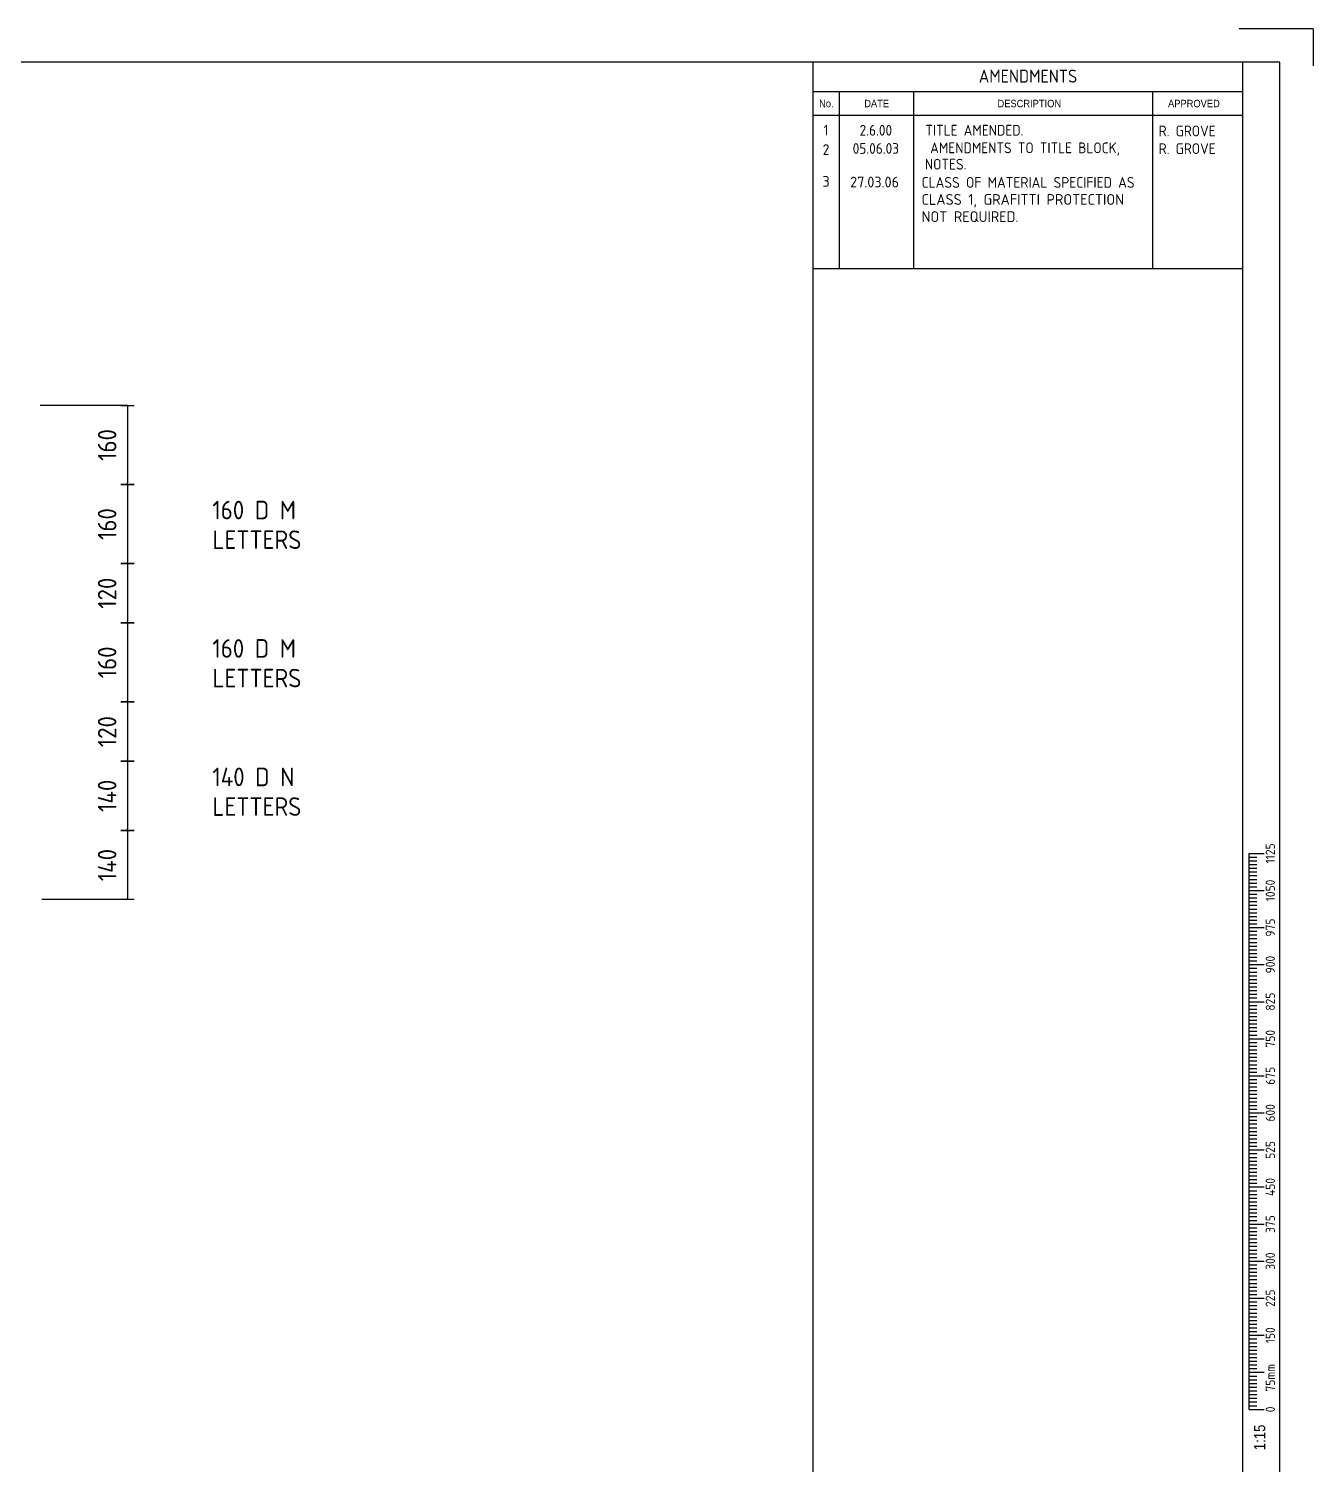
# Model space of a CAD drawing. Extents: x 0 to 420, y 0 to 297.
# Drawn here: x 246.6 to 420, y 103.3 to 297 of the extents above; entities that cross this region are included whole.
import ezdxf
from ezdxf.enums import TextEntityAlignment as Align

# ---------------------------------------------------------------- set-up
doc = ezdxf.new("R2010")
doc.units = 0
doc.header["$LTSCALE"] = 12
doc.header["$MEASUREMENT"] = 0
doc.header["$PDSIZE"] = 4
doc.layers.get('0').update_dxf_attribs({"linetype": 'CONTINUOUS'})
doc.layers.get('DEFPOINTS').update_dxf_attribs({"linetype": 'CONTINUOUS'})
for name, color, linetype in [('COMMENTS', 4, 'CONTINUOUS'), ('L18', 4, 'CONTINUOUS'), ('L25', 1, 'CONTINUOUS'), ('L35', 3, 'CONTINUOUS'), ('T25', 1, 'CONTINUOUS'), ('TBLK18', 4, 'CONTINUOUS'), ('TBLK25', 1, 'CONTINUOUS'), ('TBLK35', 3, 'CONTINUOUS'), ('TBLK50', 7, 'CONTINUOUS')]:
    doc.layers.add(name, color=color, linetype=linetype)
doc.styles.add('HELV', font='helv')
doc.styles.add('HELVL', font='HELVL')
doc.styles.add('ISO', font='iso')
doc.styles.add('ISO3098B', font='iso3098b')
doc.dimstyles.new('SIGNSDIM-15', dxfattribs={"dimtxt": 2.5, "dimasz": 0.2, "dimexe": 1.5, "dimexo": 2, "dimgap": 1.5, "dimtad": 1, "dimdec": 0, "dimlfac": 15, "dimrnd": 1, "dimdsep": 46, "dimlunit": 6, "dimtxsty": 'ISO', "dimblk": 'SGNDIM', "dimcen": 2.5, "dimse1": 1, "dimse2": 1, "dimadec": 0, "dimazin": 0, "dimtfac": 1, "dimtdec": 0, "dimtix": 1, "dimtmove": 0, "dimatfit": 3, "dimldrblk": 'SGNDIM', "dimfxl": 0, "dimtolj": 1, "dimtzin": 0, "dimarcsym": 0})

# ---------------------------------------------------------------- blocks, each defined once
blk = doc.blocks.new('SGNDIM')
for p, q in [((0, 0), (-1, 0)), ((0, 4.5), (0, -4.5))]:
    blk.add_line(p, q)
blk = doc.blocks.new('*D41')
at = {"layer": 'DEFPOINTS', "color": 0}
for p in [(295.98, 246.18), (259.98, 235.52), (295.98, 235.52)]:
    blk.add_point(p, dxfattribs=at)
at = {"layer": 'T25', "color": 0, "lineweight": -2}
blk.add_line((259.98, 245.98), (259.98, 235.72), dxfattribs=at)
at = {"layer": 'T25', "color": 0, "lineweight": -2, "xscale": 0.2, "yscale": 0.2, "zscale": 0.2}
for p, rotation in [((259.98, 246.18), 90), ((259.98, 235.52), 270)]:
    blk.add_blockref('SGNDIM', p, dxfattribs=dict(at, rotation=rotation))
at = {"layer": 'T25', "color": 0, "insert": (257.23, 240.85), "char_height": 2.5, "attachment_point": 5, "rotation": 90, "style": 'ISO'}
blk.add_mtext('\\A1;160', dxfattribs=at)
blk = doc.blocks.new('*D40')
at = {"layer": 'DEFPOINTS', "color": 0}
for p in [(295.98, 235.52), (259.98, 224.85), (295.98, 224.85)]:
    blk.add_point(p, dxfattribs=at)
at = {"layer": 'T25', "color": 0, "lineweight": -2}
blk.add_line((259.98, 235.32), (259.98, 225.05), dxfattribs=at)
at = {"layer": 'T25', "color": 0, "lineweight": -2, "xscale": 0.2, "yscale": 0.2, "zscale": 0.2}
for p, rotation in [((259.98, 235.52), 90), ((259.98, 224.85), 270)]:
    blk.add_blockref('SGNDIM', p, dxfattribs=dict(at, rotation=rotation))
at = {"layer": 'T25', "color": 0, "insert": (257.23, 230.18), "char_height": 2.5, "attachment_point": 5, "rotation": 90, "style": 'ISO'}
blk.add_mtext('\\A1;160', dxfattribs=at)
blk = doc.blocks.new('*D39')
at = {"layer": 'DEFPOINTS', "color": 0}
for p in [(295.98, 224.85), (259.98, 216.85), (295.98, 216.85)]:
    blk.add_point(p, dxfattribs=at)
at = {"layer": 'T25', "color": 0, "lineweight": -2}
blk.add_line((259.98, 224.65), (259.98, 217.05), dxfattribs=at)
at = {"layer": 'T25', "color": 0, "lineweight": -2, "xscale": 0.2, "yscale": 0.2, "zscale": 0.2}
for p, rotation in [((259.98, 224.85), 90), ((259.98, 216.85), 270)]:
    blk.add_blockref('SGNDIM', p, dxfattribs=dict(at, rotation=rotation))
at = {"layer": 'T25', "color": 0, "insert": (257.23, 220.85), "char_height": 2.5, "attachment_point": 5, "rotation": 90, "style": 'ISO'}
blk.add_mtext('\\A1;120', dxfattribs=at)
blk = doc.blocks.new('*D38')
at = {"layer": 'DEFPOINTS', "color": 0}
for p in [(295.98, 216.85), (259.98, 206.18), (295.98, 206.18)]:
    blk.add_point(p, dxfattribs=at)
at = {"layer": 'T25', "color": 0, "lineweight": -2}
blk.add_line((259.98, 216.65), (259.98, 206.38), dxfattribs=at)
at = {"layer": 'T25', "color": 0, "lineweight": -2, "xscale": 0.2, "yscale": 0.2, "zscale": 0.2}
for p, rotation in [((259.98, 216.85), 90), ((259.98, 206.18), 270)]:
    blk.add_blockref('SGNDIM', p, dxfattribs=dict(at, rotation=rotation))
at = {"layer": 'T25', "color": 0, "insert": (257.23, 211.52), "char_height": 2.5, "attachment_point": 5, "rotation": 90, "style": 'ISO'}
blk.add_mtext('\\A1;160', dxfattribs=at)
blk = doc.blocks.new('*D37')
at = {"layer": 'DEFPOINTS', "color": 0}
for p in [(295.98, 206.18), (259.98, 198.18), (295.98, 198.18)]:
    blk.add_point(p, dxfattribs=at)
at = {"layer": 'T25', "color": 0, "lineweight": -2}
blk.add_line((259.98, 205.98), (259.98, 198.38), dxfattribs=at)
at = {"layer": 'T25', "color": 0, "lineweight": -2, "xscale": 0.2, "yscale": 0.2, "zscale": 0.2}
for p, rotation in [((259.98, 206.18), 90), ((259.98, 198.18), 270)]:
    blk.add_blockref('SGNDIM', p, dxfattribs=dict(at, rotation=rotation))
at = {"layer": 'T25', "color": 0, "insert": (257.23, 202.18), "char_height": 2.5, "attachment_point": 5, "rotation": 90, "style": 'ISO'}
blk.add_mtext('\\A1;120', dxfattribs=at)
blk = doc.blocks.new('*D34')
at = {"layer": 'DEFPOINTS', "color": 0}
for p in [(295.98, 198.18), (259.98, 188.85), (295.98, 188.85)]:
    blk.add_point(p, dxfattribs=at)
at = {"layer": 'T25', "color": 0, "lineweight": -2}
blk.add_line((259.98, 197.98), (259.98, 189.05), dxfattribs=at)
at = {"layer": 'T25', "color": 0, "lineweight": -2, "xscale": 0.2, "yscale": 0.2, "zscale": 0.2}
for p, rotation in [((259.98, 198.18), 90), ((259.98, 188.85), 270)]:
    blk.add_blockref('SGNDIM', p, dxfattribs=dict(at, rotation=rotation))
at = {"layer": 'T25', "color": 0, "insert": (257.23, 193.52), "char_height": 2.5, "attachment_point": 5, "rotation": 90, "style": 'ISO'}
blk.add_mtext('\\A1;140', dxfattribs=at)
blk = doc.blocks.new('*D36')
at = {"layer": 'DEFPOINTS', "color": 0}
for p in [(295.98, 188.85), (259.98, 179.52), (295.98, 179.52)]:
    blk.add_point(p, dxfattribs=at)
at = {"layer": 'T25', "color": 0, "lineweight": -2}
blk.add_line((259.98, 188.65), (259.98, 179.72), dxfattribs=at)
at = {"layer": 'T25', "color": 0, "lineweight": -2, "xscale": 0.2, "yscale": 0.2, "zscale": 0.2}
for p, rotation in [((259.98, 188.85), 90), ((259.98, 179.52), 270)]:
    blk.add_blockref('SGNDIM', p, dxfattribs=dict(at, rotation=rotation))
at = {"layer": 'T25', "color": 0, "insert": (257.23, 184.18), "char_height": 2.5, "attachment_point": 5, "rotation": 90, "style": 'ISO'}
blk.add_mtext('\\A1;140', dxfattribs=at)
blk = doc.blocks.new('BLK10DES')
at = {"layer": 'COMMENTS', "style": 'ISO'}
for s, p in [('160 D M', (0, 0)), ('LETTERS', (0, -4))]:
    blk.add_text(s, height=2.5, dxfattribs=at).set_placement(p)
blk = doc.blocks.new('BLK13DES')
at = {"layer": 'COMMENTS', "style": 'ISO'}
for s, p in [('160 D M', (0, 0)), ('LETTERS', (0, -4))]:
    blk.add_text(s, height=2.5, dxfattribs=at).set_placement(p)
blk = doc.blocks.new('BLK14DES')
at = {"layer": 'COMMENTS', "style": 'ISO'}
for s, p in [('140 D N', (0, 0)), ('LETTERS', (0, -4))]:
    blk.add_text(s, height=2.5, dxfattribs=at).set_placement(p)
blk = doc.blocks.new('A3BBLK')
at = {"layer": 'TBLK25'}
for q in [(410, 297), (420, 292)]:
    blk.add_line((420, 297), q, dxfattribs=at)
at = {"layer": 'TBLK50'}
for p, q in [((415.5, 292.5), (13, 292.5)), ((352.5, 4.5), (352.5, 292.5)), ((415.5, 4.5), (415.5, 292.5))]:
    blk.add_line(p, q, dxfattribs=at)
blk = doc.blocks.new('a3_in_vtblk_trial')
at = {"layer": 'TBLK35'}
blk.add_line((410.5, 57), (410.5, 292.5), dxfattribs=at)
blk.add_blockref('A3BBLK', (0, 0))
at = {"layer": 'TBLK18', "style": 'ISO'}
blk.add_attdef('MR_DIRECTORATE', text='', height=1.5, dxfattribs=at).set_placement((381.5, 67.12), align=Align.CENTER)
for tag, p in [('STREET_NAME', (355.51, 61.1)), ('SUBURB_POSTCODE', (388.49, 61.1)), ('TELEPHONE_NO.', (368.31, 58.84)), ('FAX_NO.', (393.56, 58.84))]:
    blk.add_attdef(tag, p, '', height=1.5, dxfattribs=at)
at = {"layer": 'TBLK25', "style": 'ISO'}
for tag, height, p in [('MR_BRANCH', 2, (381.5, 64.2)), ('ROAD_SECTION', 1.75, (384.5, 29.16)), ('SLK', 1.75, (384.5, 26.11)), ('CHAINAGE', 1.75, (384.5, 19.21)), ('DRG_TYPE_03', 1.75, (360.51, 11.5)), ('DRG_TYPE_02', 1.75, (360.51, 8.36)), ('DRG_TYPE_01', 1.75, (360.3, 5.42))]:
    blk.add_attdef(tag, text='', height=height, dxfattribs=at).set_placement(p, align=Align.CENTER)
for tag, p, height in [('FILE_NUMBER', (371.77, 53.24), 2.5), ('DESIGNED_/_DRAWN', (371.77, 48.49), 2), ('DATE', (405.68, 48.49), 2), ('VERIFIED', (371.77, 43.49), 2), ('DATE', (405.68, 43.4), 2), ('APPROVED', (371.77, 38.49), 2), ('DATE', (405.68, 38.39), 2), ('LOCAL_AUTHORITY', (370.48, 16.73), 1.25)]:
    blk.add_attdef(tag, p, '', height=height, dxfattribs=at)
at = {"layer": 'TBLK35', "style": 'ISO', "width": 0.9}
for tag, p in [('ROAD_PROJECT&NUMBER', (384.5, 32.23)), ('DRAWING_DESCRIPTION', (384.5, 22.29))]:
    blk.add_attdef(tag, text='', height=2.5, dxfattribs=at).set_placement(p, align=Align.CENTER)
at = {"layer": 'TBLK50', "style": 'ISO'}
blk.add_attdef('DRG_NUMBER', (370.5, 6.02), '', height=5, dxfattribs=at)
blk = doc.blocks.new('sca15_3')
at = {"layer": 'L18'}
for p, q in [((-4.14, 89), (-2.14, 89)), ((-4.14, 14), (-4.14, 89)), ((-4.14, 88.5), (-3.14, 88.5)), ((-4.14, 88), (-3.14, 88)), ((-4.14, 87.5), (-3.14, 87.5)), ((-4.14, 87), (-3.14, 87)), ((-4.14, 86.5), (-3.14, 86.5)), ((-4.14, 86), (-3.14, 86)), ((-4.14, 85.5), (-3.14, 85.5)), ((-4.14, 85), (-3.14, 85)), ((-4.14, 84.5), (-3.14, 84.5)), ((-4.14, 84), (-2.14, 84)), ((-4.14, 83.5), (-3.14, 83.5)), ((-4.14, 83), (-3.14, 83)), ((-4.14, 82.5), (-3.14, 82.5)), ((-4.14, 82), (-3.14, 82)), ((-4.14, 81.5), (-3.14, 81.5)), ((-4.14, 81), (-3.14, 81)), ((-4.14, 80.5), (-3.14, 80.5)), ((-4.14, 80), (-3.14, 80)), ((-4.14, 79.5), (-3.14, 79.5)), ((-4.14, 79), (-2.14, 79)), ((-4.14, 78.5), (-3.14, 78.5)), ((-4.14, 78), (-3.14, 78)), ((-4.14, 77.5), (-3.14, 77.5)), ((-4.14, 77), (-3.14, 77)), ((-4.14, 76.5), (-3.14, 76.5)), ((-4.14, 76), (-3.14, 76)), ((-4.14, 75.5), (-3.14, 75.5)), ((-4.14, 75), (-3.14, 75)), ((-4.14, 74.5), (-3.14, 74.5)), ((-4.14, 74), (-2.14, 74)), ((-4.14, 73.5), (-3.14, 73.5)), ((-4.14, 73), (-3.14, 73)), ((-4.14, 72.5), (-3.14, 72.5)), ((-4.14, 72), (-3.14, 72)), ((-4.14, 71.5), (-3.14, 71.5)), ((-4.14, 71), (-3.14, 71)), ((-4.14, 70.5), (-3.14, 70.5)), ((-4.14, 70), (-3.14, 70)), ((-4.14, 69.5), (-3.14, 69.5)), ((-4.14, 69), (-2.14, 69)), ((-4.14, 68.5), (-3.14, 68.5)), ((-4.14, 68), (-3.14, 68)), ((-4.14, 67.5), (-3.14, 67.5)), ((-4.14, 67), (-3.14, 67)), ((-4.14, 66.5), (-3.14, 66.5)), ((-4.14, 66), (-3.14, 66)), ((-4.14, 65.5), (-3.14, 65.5)), ((-4.14, 65), (-3.14, 65)), ((-4.14, 64.5), (-3.14, 64.5)), ((-4.14, 64), (-2.14, 64)), ((-4.14, 63.5), (-3.14, 63.5)), ((-4.14, 63), (-3.14, 63)), ((-4.14, 62.5), (-3.14, 62.5)), ((-4.14, 62), (-3.14, 62)), ((-4.14, 61.5), (-3.14, 61.5)), ((-4.14, 61), (-3.14, 61)), ((-4.14, 60.5), (-3.14, 60.5)), ((-4.14, 60), (-3.14, 60)), ((-4.14, 59.5), (-3.14, 59.5)), ((-4.14, 59), (-2.14, 59)), ((-4.14, 58.5), (-3.14, 58.5)), ((-4.14, 58), (-3.14, 58)), ((-4.14, 57.5), (-3.14, 57.5)), ((-4.14, 57), (-3.14, 57)), ((-4.14, 56.5), (-3.14, 56.5)), ((-4.14, 56), (-3.14, 56)), ((-4.14, 55.5), (-3.14, 55.5)), ((-4.14, 55), (-3.14, 55)), ((-4.14, 54.5), (-3.14, 54.5)), ((-4.14, 54), (-2.14, 54)), ((-4.14, 53.5), (-3.14, 53.5)), ((-4.14, 53), (-3.14, 53)), ((-4.14, 52.5), (-3.14, 52.5)), ((-4.14, 52), (-3.14, 52)), ((-4.14, 51.5), (-3.14, 51.5)), ((-4.14, 51), (-3.14, 51)), ((-4.14, 50.5), (-3.14, 50.5)), ((-4.14, 50), (-3.14, 50)), ((-4.14, 49.5), (-3.14, 49.5)), ((-4.14, 49), (-2.14, 49)), ((-4.14, 48.5), (-3.14, 48.5)), ((-4.14, 48), (-3.14, 48)), ((-4.14, 47.5), (-3.14, 47.5)), ((-4.14, 47), (-3.14, 47)), ((-4.14, 46.5), (-3.14, 46.5)), ((-4.14, 46), (-3.14, 46)), ((-4.14, 45.5), (-3.14, 45.5)), ((-4.14, 45), (-3.14, 45)), ((-4.14, 44.5), (-3.14, 44.5)), ((-4.14, 44), (-2.14, 44)), ((-4.14, 43.5), (-3.14, 43.5)), ((-4.14, 43), (-3.14, 43)), ((-4.14, 42.5), (-3.14, 42.5)), ((-4.14, 42), (-3.14, 42)), ((-4.14, 41.5), (-3.14, 41.5)), ((-4.14, 41), (-3.14, 41)), ((-4.14, 40.5), (-3.14, 40.5)), ((-4.14, 40), (-3.14, 40)), ((-4.14, 39.5), (-3.14, 39.5)), ((-4.14, 39), (-2.14, 39)), ((-4.14, 38.5), (-3.14, 38.5)), ((-4.14, 38), (-3.14, 38)), ((-4.14, 37.5), (-3.14, 37.5)), ((-4.14, 37), (-3.14, 37)), ((-4.14, 36.5), (-3.14, 36.5)), ((-4.14, 36), (-3.14, 36)), ((-4.14, 35.5), (-3.14, 35.5)), ((-4.14, 35), (-3.14, 35)), ((-4.14, 34.5), (-3.14, 34.5)), ((-4.14, 34), (-2.14, 34)), ((-4.14, 33.5), (-3.14, 33.5)), ((-4.14, 33), (-3.14, 33)), ((-4.14, 32.5), (-3.14, 32.5)), ((-4.14, 32), (-3.14, 32)), ((-4.14, 31.5), (-3.14, 31.5)), ((-4.14, 31), (-3.14, 31)), ((-4.14, 30.5), (-3.14, 30.5)), ((-4.14, 30), (-3.14, 30)), ((-4.14, 29.5), (-3.14, 29.5)), ((-4.14, 29), (-2.14, 29)), ((-4.14, 28.5), (-3.14, 28.5)), ((-4.14, 28), (-3.14, 28)), ((-4.14, 27.5), (-3.14, 27.5)), ((-4.14, 27), (-3.14, 27)), ((-4.14, 26.5), (-3.14, 26.5)), ((-4.14, 26), (-3.14, 26)), ((-4.14, 25.5), (-3.14, 25.5)), ((-4.14, 25), (-3.14, 25)), ((-4.14, 24.5), (-3.14, 24.5)), ((-4.14, 24), (-2.14, 24)), ((-4.14, 23.5), (-3.14, 23.5)), ((-4.14, 23), (-3.14, 23)), ((-4.14, 22.5), (-3.14, 22.5)), ((-4.14, 22), (-3.14, 22)), ((-4.14, 21.5), (-3.14, 21.5)), ((-4.14, 21), (-3.14, 21)), ((-4.14, 20.5), (-3.14, 20.5)), ((-4.14, 20), (-3.14, 20)), ((-4.14, 19.5), (-3.14, 19.5)), ((-4.14, 19), (-2.14, 19)), ((-4.14, 18.5), (-3.14, 18.5)), ((-4.14, 18), (-3.14, 18)), ((-4.14, 17.5), (-3.14, 17.5)), ((-4.14, 17), (-3.14, 17)), ((-4.14, 16.5), (-3.14, 16.5)), ((-4.14, 16), (-3.14, 16)), ((-4.14, 15.5), (-3.14, 15.5)), ((-4.14, 15), (-3.14, 15)), ((-4.14, 14.5), (-3.14, 14.5)), ((-4.14, 14), (-2.14, 14))]:
    blk.add_line(p, q, dxfattribs=at)
at = {"layer": 'L18', "style": 'ISO'}
for s, p in [('1125', (-0.68, 89)), ('1050', (-0.68, 84)), ('975', (-0.68, 79)), ('900', (-0.68, 74)), ('825', (-0.68, 69)), ('750', (-0.68, 64)), ('675', (-0.68, 59)), ('600', (-0.68, 54)), ('525', (-0.68, 49)), ('450', (-0.68, 44)), ('375', (-0.68, 39)), ('300', (-0.68, 34)), ('225', (-0.68, 29)), ('150', (-0.68, 24)), ('0', (-0.68, 14))]:
    blk.add_text(s, height=1.25, rotation=90, dxfattribs=at).set_placement(p, align=Align.CENTER)
blk.add_text('75mm', height=1.25, rotation=90, dxfattribs=at).set_placement((-0.67, 16.41))
at = {"layer": 'L18', "style": 'HELV', "width": 0.85}
blk.add_text('1:15', height=1.5, rotation=90, dxfattribs=at).set_placement((-1.99, 11.95), align=Align.RIGHT)

msp = doc.modelspace()

# ---------------------------------------------------------------- linework, layer by layer
at = {"layer": 'L25'}
for p, q in [((259.977, 246.182), (248.204, 246.182)), ((259.977, 179.515), (248.412, 179.515))]:
    msp.add_line(p, q, dxfattribs=at)
at = {"layer": 'TBLK25'}
for p, q in [((410.5, 288.5), (352.5, 288.5)), ((356.074, 264.597), (356.074, 288.5)), ((366.074, 264.597), (366.074, 288.5)), ((398.326, 264.597), (398.326, 288.5)), ((410.5, 285.3), (352.5, 285.3)), ((410.5, 264.597), (352.5, 264.597))]:
    msp.add_line(p, q, dxfattribs=at)

# ---------------------------------------------------------------- block references
at = {"layer": 'L25'}
for name, p in [('a3_in_vtblk_trial', (0, 0)), ('sca15_3', (415.5, 96.75))]:
    msp.add_blockref(name, p, dxfattribs=at)
at = {"layer": 'L35'}
for name, p in [('BLK10DES', (271.436, 230.818)), ('BLK13DES', (271.436, 212.152)), ('BLK14DES', (271.436, 194.818))]:
    msp.add_blockref(name, p, dxfattribs=at)

# ---------------------------------------------------------------- texts
at = {"layer": 'L25', "style": 'ISO3098B'}
for s, p in [('3', (353.769, 275.678)), ('27.03.06', (357.496, 275.588)), ('CLASS 1, GRAFITTI PROTECTION', (367.142, 273.241)), ('NOT REQUIRED.', (367.142, 270.925))]:
    msp.add_text(s, height=1.45, dxfattribs=at).set_placement(p)
at = {"layer": 'L25', "style": 'ISO3098B', "width": 0.95}
msp.add_text('CLASS OF MATERIAL SPECIFIED AS ', height=1.45, dxfattribs=at).set_placement((367.142, 275.542))
at = {"layer": 'TBLK18', "style": 'HELVL', "width": 0.9}
for s, p in [('No.', (354.287, 286.407)), ('DATE', (361.074, 286.407)), ('DESCRIPTION', (381.677, 286.407)), ('APPROVED', (403.89, 286.407))]:
    msp.add_text(s, height=1, dxfattribs=at).set_placement(p, align=Align.CENTER)
at = {"layer": 'TBLK25', "style": 'ISO'}
for s, height, p in [('AMENDMENTS', 1.75, (381.5, 289.727)), ('1', 1.45, (354.243, 282.591)), ('2.6.00', 1.45, (360.967, 282.579)), ('TITLE AMENDED.', 1.45, (374.266, 282.579)), ('R. GROVE', 1.45, (402.979, 282.486)), ('2', 1.45, (354.243, 279.967)), ('05.06.03', 1.45, (360.967, 280.119)), ('AMENDMENTS TO TITLE BLOCK,', 1.45, (381.097, 280.204)), ('R. GROVE', 1.45, (402.979, 280.099)), ('NOTES.', 1.45, (370.383, 277.998))]:
    msp.add_text(s, height=height, dxfattribs=at).set_placement(p, align=Align.CENTER)

# ---------------------------------------------------------------- dimensions: what is measured, and where the dimension line sits
at = {"layer": 'T25'}
for base, p1, p2, picture, middle in [((259.977, 235.515), (295.977, 246.182), (295.977, 235.515), '*D41', (257.227, 240.849)), ((259.977, 224.849), (295.977, 235.515), (295.977, 224.849), '*D40', (257.227, 230.182)), ((259.977, 216.849), (295.977, 224.849), (295.977, 216.849), '*D39', (257.227, 220.849)), ((259.977, 206.182), (295.977, 216.849), (295.977, 206.182), '*D38', (257.227, 211.515)), ((259.977, 198.182), (295.977, 206.182), (295.977, 198.182), '*D37', (257.227, 202.182)), ((259.977, 188.849), (295.977, 198.182), (295.977, 188.849), '*D34', (257.227, 193.515)), ((259.977, 179.515), (295.977, 188.849), (295.977, 179.515), '*D36', (257.227, 184.182))]:
    dim = msp.add_linear_dim(base=base, p1=p1, p2=p2, angle=90, dimstyle='SIGNSDIM-15', dxfattribs=at)
    dim.commit()
    dim.dimension.update_dxf_attribs({"geometry": picture, "text_midpoint": middle})

doc.saveas('drawing.dxf')
